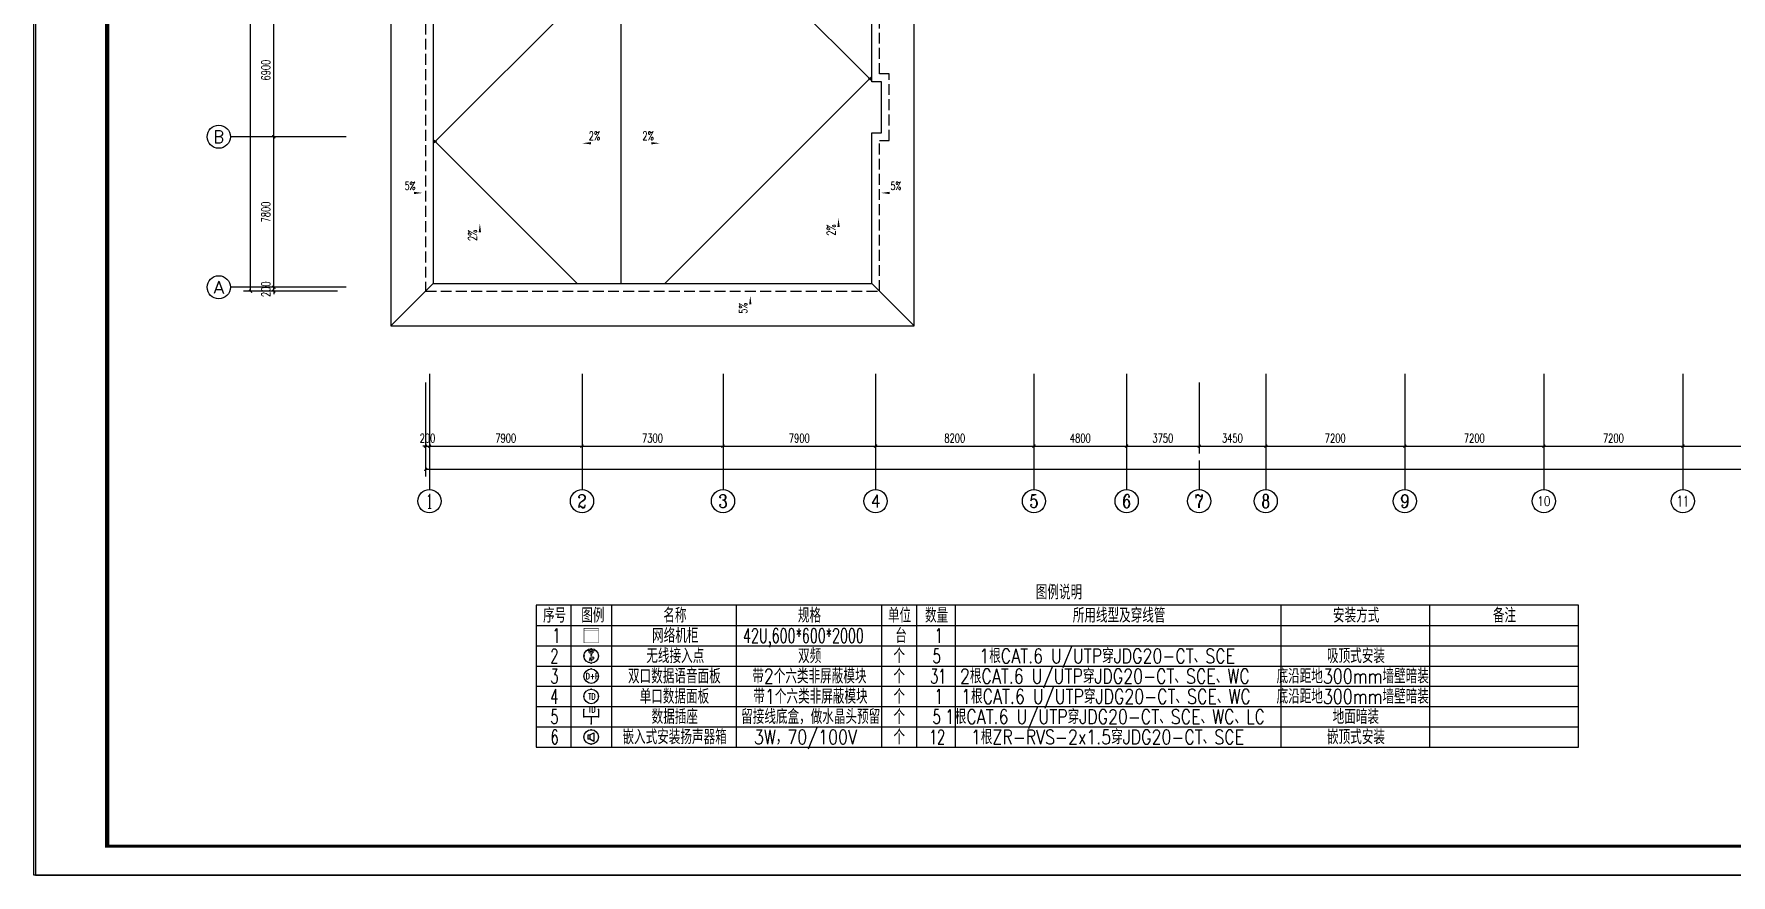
# Model space of a CAD drawing. Extents: x 1398449 to 2142961, y 256969 to 1032940.
# Drawn here: x 1498714 to 1586584, y 394257 to 437830 of the extents above; entities that cross this region are included whole.
import ezdxf
from ezdxf.enums import TextEntityAlignment as Align

# ---------------------------------------------------------------- set-up
doc = ezdxf.new("R2010")
doc.units = 0
doc.header["$LTSCALE"] = 1500
doc.header["$PDSIZE"] = 50
doc.linetypes.add('DASH', pattern=[0.35, 0.25, -0.1])
for name, color, linetype in [('1-建筑底图', 8, 'Continuous'), ('AXIS_TEXT', 7, 'Continuous'), ('BTTK', 7, 'Continuous'), ('PUB_TITLE', 4, 'Continuous'), ('TEL_TAB', 7, 'Continuous'), ('党校-主楼（一期）参照$0$PUB_TITLE', 7, 'Continuous'), ('水', 5, 'Continuous')]:
    doc.layers.add(name, color=color, linetype=linetype)
doc.layers.add('yichutu', color=7, linetype='Continuous', true_color=0xffffff, plot=False)
doc.styles.add('_TCH_AXIS', font='COMPLEX', dxfattribs={"bigfont": 'GBCBIG'})
doc.styles.add('_TCH_DIM', font='SIMPLEX', dxfattribs={"bigfont": 'GBCBIG'})
doc.styles.add('_TCH_DIM_T3', font='SIMPLEX', dxfattribs={"width": 0.705882, "bigfont": 'GBCBIG'})
doc.styles.add('_TEL_DIM', font='SIMPLEX', dxfattribs={"width": 0.8, "height": 3.5, "bigfont": 'HZTXT'})
doc.styles.add('A_DIM', font='simplex.shx', dxfattribs={"width": 0.7, "bigfont": 'gbcbig.shx'})
doc.styles.add('COMPLEX', font='COMPLEX')
doc.styles.add('HZ(TK)', font='geniso.shx', dxfattribs={"width": 0.9, "bigfont": 'hztxt.shx'})
doc.styles.get("Standard").update_dxf_attribs({"font": 'gbeitc.shx', "bigfont": 'gbcbig.shx'})
doc.linetypes.add('JIEDI', pattern='A,1.25,-0.25,0.25,-0.25,0.625,["/",Standard,S=0.6,R=0,X=0,Y=-0.3],0.625,-0.25,0.25,-0.25', length=4)
doc.dimstyles.new('_TCH_ARCH&&150', dxfattribs={"dimtxt": 446.25, "dimasz": 150, "dimexe": 375, "dimexo": 450, "dimgap": 189.375, "dimtad": 1, "dimdec": 0, "dimzin": 0, "dimdsep": 46, "dimtxsty": '_TCH_DIM_T3', "dimblk": 'ARCHTICK', "dimcen": 0.09, "dimclrt": 7, "dimazin": 2, "dimtfac": 1, "dimtdec": 0, "dimtix": 1, "dimtmove": 2, "dimatfit": 3, "dimfxl": 1, "dimtolj": 1, "dimtzin": 0, "dimarcsym": 0})

# ---------------------------------------------------------------- blocks, each defined once
blk = doc.blocks.new('shui2')
at = {"layer": '水'}
for centre in [(472938, 435408), (450438, 432158)]:
    blk.add_circle(centre, 50, dxfattribs=at)
blk = doc.blocks.new('_AXISO')
blk.add_circle((0, 0), 0.5)
at = {"layer": 'AXIS_TEXT', "style": 'COMPLEX', "width": 1.041667}
blk.add_attdef('A', text='', height=0.56, dxfattribs=at).set_placement((-0.25, -0.28), (0.25, -0.28), align=Align.FIT)
blk = doc.blocks.new('_ArchTick')
at = {"color": 0, "linetype": 'ByBlock', "const_width": 0.4}
blk.add_lwpolyline([(-0.5, -0.5), (0.5, 0.5)], dxfattribs=at)
blk = doc.blocks.new('*D425')
at = {"layer": '1-建筑底图', "color": 0, "lineweight": -2, "transparency": 16777216}
for p, q in [((1900, -2828), (1900, -6503)), ((2100, -2828), (2100, -6503)), ((1900, -6128), (1750, -6128)), ((1900, -6128), (2100, -6128)), ((2100, -6128), (2250, -6128))]:
    blk.add_line(p, q, dxfattribs=at)
at = {"layer": 'Defpoints', "color": 0}
for p in [(1900, -2378), (2100, -2378), (2100, -6128)]:
    blk.add_point(p, dxfattribs=at)
at = {"layer": '1-建筑底图', "color": 0, "lineweight": -2, "transparency": 16777216, "xscale": 150, "yscale": 150, "zscale": 150}
blk.add_blockref('_ArchTick', (1900, -6128), dxfattribs=at)
at = {"layer": '1-建筑底图', "color": 0, "lineweight": -2, "transparency": 16777216, "xscale": 150, "yscale": 150, "zscale": 150, "rotation": 180}
blk.add_blockref('_ArchTick', (2100, -6128), dxfattribs=at)
at = {"layer": '1-建筑底图', "color": 7, "transparency": 16777216, "insert": (2000, -5716), "char_height": 446.2, "attachment_point": 5, "style": '_TCH_DIM_T3'}
blk.add_mtext('\\A1;200', dxfattribs=at)
blk = doc.blocks.new('*D426')
at = {"layer": '1-建筑底图', "color": 0, "lineweight": -2, "transparency": 16777216}
for p, q in [((2100, -2828), (2100, -6503)), ((10000, -2828), (10000, -6503)), ((2100, -6128), (10000, -6128))]:
    blk.add_line(p, q, dxfattribs=at)
at = {"layer": 'Defpoints', "color": 0}
for p in [(2100, -2378), (10000, -2378), (10000, -6128)]:
    blk.add_point(p, dxfattribs=at)
at = {"layer": '1-建筑底图', "color": 0, "lineweight": -2, "transparency": 16777216, "xscale": 150, "yscale": 150, "zscale": 150, "rotation": 180}
blk.add_blockref('_ArchTick', (2100, -6128), dxfattribs=at)
at = {"layer": '1-建筑底图', "color": 0, "lineweight": -2, "transparency": 16777216, "xscale": 150, "yscale": 150, "zscale": 150}
blk.add_blockref('_ArchTick', (10000, -6128), dxfattribs=at)
at = {"layer": '1-建筑底图', "color": 7, "transparency": 16777216, "insert": (6050, -5716), "char_height": 446.2, "attachment_point": 5, "style": '_TCH_DIM_T3'}
blk.add_mtext('\\A1;7900', dxfattribs=at)
blk = doc.blocks.new('*D427')
at = {"layer": '1-建筑底图', "color": 0, "lineweight": -2, "transparency": 16777216}
for p, q in [((10000, -2828), (10000, -6503)), ((17300, -2828), (17300, -6503)), ((10000, -6128), (17300, -6128))]:
    blk.add_line(p, q, dxfattribs=at)
at = {"layer": 'Defpoints', "color": 0}
for p in [(10000, -2378), (17300, -2378), (17300, -6128)]:
    blk.add_point(p, dxfattribs=at)
at = {"layer": '1-建筑底图', "color": 0, "lineweight": -2, "transparency": 16777216, "xscale": 150, "yscale": 150, "zscale": 150, "rotation": 180}
blk.add_blockref('_ArchTick', (10000, -6128), dxfattribs=at)
at = {"layer": '1-建筑底图', "color": 0, "lineweight": -2, "transparency": 16777216, "xscale": 150, "yscale": 150, "zscale": 150}
blk.add_blockref('_ArchTick', (17300, -6128), dxfattribs=at)
at = {"layer": '1-建筑底图', "color": 7, "transparency": 16777216, "insert": (13650, -5716), "char_height": 446.2, "attachment_point": 5, "style": '_TCH_DIM_T3'}
blk.add_mtext('\\A1;7300', dxfattribs=at)
blk = doc.blocks.new('*D428')
at = {"layer": '1-建筑底图', "color": 0, "lineweight": -2, "transparency": 16777216}
for p, q in [((17300, -2828), (17300, -6503)), ((25200, -2828), (25200, -6503)), ((17300, -6128), (25200, -6128))]:
    blk.add_line(p, q, dxfattribs=at)
at = {"layer": 'Defpoints', "color": 0}
for p in [(17300, -2378), (25200, -2378), (25200, -6128)]:
    blk.add_point(p, dxfattribs=at)
at = {"layer": '1-建筑底图', "color": 0, "lineweight": -2, "transparency": 16777216, "xscale": 150, "yscale": 150, "zscale": 150, "rotation": 180}
blk.add_blockref('_ArchTick', (17300, -6128), dxfattribs=at)
at = {"layer": '1-建筑底图', "color": 0, "lineweight": -2, "transparency": 16777216, "xscale": 150, "yscale": 150, "zscale": 150}
blk.add_blockref('_ArchTick', (25200, -6128), dxfattribs=at)
at = {"layer": '1-建筑底图', "color": 7, "transparency": 16777216, "insert": (21250, -5716), "char_height": 446.2, "attachment_point": 5, "style": '_TCH_DIM_T3'}
blk.add_mtext('\\A1;7900', dxfattribs=at)
blk = doc.blocks.new('*D429')
at = {"layer": '1-建筑底图', "color": 0, "lineweight": -2, "transparency": 16777216}
for p, q in [((25200, -2828), (25200, -6503)), ((33400, -2828), (33400, -6503)), ((25200, -6128), (33400, -6128))]:
    blk.add_line(p, q, dxfattribs=at)
at = {"layer": 'Defpoints', "color": 0}
for p in [(25200, -2378), (33400, -2378), (33400, -6128)]:
    blk.add_point(p, dxfattribs=at)
at = {"layer": '1-建筑底图', "color": 0, "lineweight": -2, "transparency": 16777216, "xscale": 150, "yscale": 150, "zscale": 150, "rotation": 180}
blk.add_blockref('_ArchTick', (25200, -6128), dxfattribs=at)
at = {"layer": '1-建筑底图', "color": 0, "lineweight": -2, "transparency": 16777216, "xscale": 150, "yscale": 150, "zscale": 150}
blk.add_blockref('_ArchTick', (33400, -6128), dxfattribs=at)
at = {"layer": '1-建筑底图', "color": 7, "transparency": 16777216, "insert": (29300, -5716), "char_height": 446.2, "attachment_point": 5, "style": '_TCH_DIM_T3'}
blk.add_mtext('\\A1;8200', dxfattribs=at)
blk = doc.blocks.new('*D430')
at = {"layer": '1-建筑底图', "color": 0, "lineweight": -2, "transparency": 16777216}
for p, q in [((33400, -2828), (33400, -6503)), ((38200, -2828), (38200, -6503)), ((33400, -6128), (38200, -6128))]:
    blk.add_line(p, q, dxfattribs=at)
at = {"layer": 'Defpoints', "color": 0}
for p in [(33400, -2378), (38200, -2378), (38200, -6128)]:
    blk.add_point(p, dxfattribs=at)
at = {"layer": '1-建筑底图', "color": 0, "lineweight": -2, "transparency": 16777216, "xscale": 150, "yscale": 150, "zscale": 150, "rotation": 180}
blk.add_blockref('_ArchTick', (33400, -6128), dxfattribs=at)
at = {"layer": '1-建筑底图', "color": 0, "lineweight": -2, "transparency": 16777216, "xscale": 150, "yscale": 150, "zscale": 150}
blk.add_blockref('_ArchTick', (38200, -6128), dxfattribs=at)
at = {"layer": '1-建筑底图', "color": 7, "transparency": 16777216, "insert": (35800, -5716), "char_height": 446.2, "attachment_point": 5, "style": '_TCH_DIM_T3'}
blk.add_mtext('\\A1;4800', dxfattribs=at)
blk = doc.blocks.new('*D431')
at = {"layer": '1-建筑底图', "color": 0, "lineweight": -2, "transparency": 16777216}
for p, q in [((38200, -2828), (38200, -6503)), ((41950, -2828), (41950, -6503)), ((38200, -6128), (41950, -6128))]:
    blk.add_line(p, q, dxfattribs=at)
at = {"layer": 'Defpoints', "color": 0}
for p in [(38200, -2378), (41950, -2378), (41950, -6128)]:
    blk.add_point(p, dxfattribs=at)
at = {"layer": '1-建筑底图', "color": 0, "lineweight": -2, "transparency": 16777216, "xscale": 150, "yscale": 150, "zscale": 150, "rotation": 180}
blk.add_blockref('_ArchTick', (38200, -6128), dxfattribs=at)
at = {"layer": '1-建筑底图', "color": 0, "lineweight": -2, "transparency": 16777216, "xscale": 150, "yscale": 150, "zscale": 150}
blk.add_blockref('_ArchTick', (41950, -6128), dxfattribs=at)
at = {"layer": '1-建筑底图', "color": 7, "transparency": 16777216, "insert": (40075, -5716), "char_height": 446.2, "attachment_point": 5, "style": '_TCH_DIM_T3'}
blk.add_mtext('\\A1;3750', dxfattribs=at)
blk = doc.blocks.new('*D432')
at = {"layer": '1-建筑底图', "color": 0, "lineweight": -2, "transparency": 16777216}
for p, q in [((41950, -2828), (41950, -6503)), ((45400, -2828), (45400, -6503)), ((41950, -6128), (45400, -6128))]:
    blk.add_line(p, q, dxfattribs=at)
at = {"layer": 'Defpoints', "color": 0}
for p in [(41950, -2378), (45400, -2378), (45400, -6128)]:
    blk.add_point(p, dxfattribs=at)
at = {"layer": '1-建筑底图', "color": 0, "lineweight": -2, "transparency": 16777216, "xscale": 150, "yscale": 150, "zscale": 150, "rotation": 180}
blk.add_blockref('_ArchTick', (41950, -6128), dxfattribs=at)
at = {"layer": '1-建筑底图', "color": 0, "lineweight": -2, "transparency": 16777216, "xscale": 150, "yscale": 150, "zscale": 150}
blk.add_blockref('_ArchTick', (45400, -6128), dxfattribs=at)
at = {"layer": '1-建筑底图', "color": 7, "transparency": 16777216, "insert": (43675, -5716), "char_height": 446.2, "attachment_point": 5, "style": '_TCH_DIM_T3'}
blk.add_mtext('\\A1;3450', dxfattribs=at)
blk = doc.blocks.new('*D433')
at = {"layer": '1-建筑底图', "color": 0, "lineweight": -2, "transparency": 16777216}
for p, q in [((45400, -2828), (45400, -6503)), ((52600, -2828), (52600, -6503)), ((45400, -6128), (52600, -6128))]:
    blk.add_line(p, q, dxfattribs=at)
at = {"layer": 'Defpoints', "color": 0}
for p in [(45400, -2378), (52600, -2378), (52600, -6128)]:
    blk.add_point(p, dxfattribs=at)
at = {"layer": '1-建筑底图', "color": 0, "lineweight": -2, "transparency": 16777216, "xscale": 150, "yscale": 150, "zscale": 150, "rotation": 180}
blk.add_blockref('_ArchTick', (45400, -6128), dxfattribs=at)
at = {"layer": '1-建筑底图', "color": 0, "lineweight": -2, "transparency": 16777216, "xscale": 150, "yscale": 150, "zscale": 150}
blk.add_blockref('_ArchTick', (52600, -6128), dxfattribs=at)
at = {"layer": '1-建筑底图', "color": 7, "transparency": 16777216, "insert": (49000, -5716), "char_height": 446.2, "attachment_point": 5, "style": '_TCH_DIM_T3'}
blk.add_mtext('\\A1;7200', dxfattribs=at)
blk = doc.blocks.new('*D434')
at = {"layer": '1-建筑底图', "color": 0, "lineweight": -2, "transparency": 16777216}
for p, q in [((52600, -2828), (52600, -6503)), ((59800, -2828), (59800, -6503)), ((52600, -6128), (59800, -6128))]:
    blk.add_line(p, q, dxfattribs=at)
at = {"layer": 'Defpoints', "color": 0}
for p in [(52600, -2378), (59800, -2378), (59800, -6128)]:
    blk.add_point(p, dxfattribs=at)
at = {"layer": '1-建筑底图', "color": 0, "lineweight": -2, "transparency": 16777216, "xscale": 150, "yscale": 150, "zscale": 150, "rotation": 180}
blk.add_blockref('_ArchTick', (52600, -6128), dxfattribs=at)
at = {"layer": '1-建筑底图', "color": 0, "lineweight": -2, "transparency": 16777216, "xscale": 150, "yscale": 150, "zscale": 150}
blk.add_blockref('_ArchTick', (59800, -6128), dxfattribs=at)
at = {"layer": '1-建筑底图', "color": 7, "transparency": 16777216, "insert": (56200, -5716), "char_height": 446.2, "attachment_point": 5, "style": '_TCH_DIM_T3'}
blk.add_mtext('\\A1;7200', dxfattribs=at)
blk = doc.blocks.new('*D435')
at = {"layer": '1-建筑底图', "color": 0, "lineweight": -2, "transparency": 16777216}
for p, q in [((59800, -2828), (59800, -6503)), ((67000, -2828), (67000, -6503)), ((59800, -6128), (67000, -6128))]:
    blk.add_line(p, q, dxfattribs=at)
at = {"layer": 'Defpoints', "color": 0}
for p in [(59800, -2378), (67000, -2378), (67000, -6128)]:
    blk.add_point(p, dxfattribs=at)
at = {"layer": '1-建筑底图', "color": 0, "lineweight": -2, "transparency": 16777216, "xscale": 150, "yscale": 150, "zscale": 150, "rotation": 180}
blk.add_blockref('_ArchTick', (59800, -6128), dxfattribs=at)
at = {"layer": '1-建筑底图', "color": 0, "lineweight": -2, "transparency": 16777216, "xscale": 150, "yscale": 150, "zscale": 150}
blk.add_blockref('_ArchTick', (67000, -6128), dxfattribs=at)
at = {"layer": '1-建筑底图', "color": 7, "transparency": 16777216, "insert": (63400, -5716), "char_height": 446.2, "attachment_point": 5, "style": '_TCH_DIM_T3'}
blk.add_mtext('\\A1;7200', dxfattribs=at)
blk = doc.blocks.new('*D436')
at = {"layer": '1-建筑底图', "color": 0, "lineweight": -2, "transparency": 16777216}
for p, q in [((67000, -2828), (67000, -6503)), ((76000, -2828), (76000, -6503)), ((67000, -6128), (76000, -6128))]:
    blk.add_line(p, q, dxfattribs=at)
at = {"layer": 'Defpoints', "color": 0}
for p in [(67000, -2378), (76000, -2378), (76000, -6128)]:
    blk.add_point(p, dxfattribs=at)
at = {"layer": '1-建筑底图', "color": 0, "lineweight": -2, "transparency": 16777216, "xscale": 150, "yscale": 150, "zscale": 150, "rotation": 180}
blk.add_blockref('_ArchTick', (67000, -6128), dxfattribs=at)
at = {"layer": '1-建筑底图', "color": 0, "lineweight": -2, "transparency": 16777216, "xscale": 150, "yscale": 150, "zscale": 150}
blk.add_blockref('_ArchTick', (76000, -6128), dxfattribs=at)
at = {"layer": '1-建筑底图', "color": 7, "transparency": 16777216, "insert": (71500, -5716), "char_height": 446.2, "attachment_point": 5, "style": '_TCH_DIM_T3'}
blk.add_mtext('\\A1;9000', dxfattribs=at)
blk = doc.blocks.new('*D448')
at = {"layer": '1-建筑底图', "color": 0, "lineweight": -2, "transparency": 16777216}
for p, q in [((1900, -2828), (1900, -7703)), ((141100, -2828), (141100, -7703)), ((1900, -7328), (141100, -7328))]:
    blk.add_line(p, q, dxfattribs=at)
at = {"layer": 'Defpoints', "color": 0}
for p in [(1900, -2378), (141100, -2378), (141100, -7328)]:
    blk.add_point(p, dxfattribs=at)
at = {"layer": '1-建筑底图', "color": 0, "lineweight": -2, "transparency": 16777216, "xscale": 150, "yscale": 150, "zscale": 150, "rotation": 180}
blk.add_blockref('_ArchTick', (1900, -7328), dxfattribs=at)
at = {"layer": '1-建筑底图', "color": 0, "lineweight": -2, "transparency": 16777216, "xscale": 150, "yscale": 150, "zscale": 150}
blk.add_blockref('_ArchTick', (141100, -7328), dxfattribs=at)
at = {"layer": '1-建筑底图', "color": 7, "transparency": 16777216, "insert": (71500, -6916), "char_height": 446.2, "attachment_point": 5, "style": '_TCH_DIM_T3'}
blk.add_mtext('\\A1;139200', dxfattribs=at)
blk = doc.blocks.new('*D417')
at = {"layer": '1-建筑底图', "color": 0, "lineweight": -2, "transparency": 16777216}
for p, q in [((-2657, 2100), (-6332, 2100)), ((-2657, 1900), (-6332, 1900)), ((-5957, 2100), (-5957, 2250)), ((-5957, 1900), (-5957, 2100)), ((-5957, 1900), (-5957, 1750))]:
    blk.add_line(p, q, dxfattribs=at)
at = {"layer": 'Defpoints', "color": 0}
for p in [(-5957, 2100), (-2207, 2100), (-2207, 1900)]:
    blk.add_point(p, dxfattribs=at)
at = {"layer": '1-建筑底图', "color": 0, "lineweight": -2, "transparency": 16777216, "xscale": 150, "yscale": 150, "zscale": 150}
for p, rotation in [((-5957, 2100), 270), ((-5957, 1900), 90)]:
    blk.add_blockref('_ArchTick', p, dxfattribs=dict(at, rotation=rotation))
at = {"layer": '1-建筑底图', "color": 7, "transparency": 16777216, "insert": (-6370, 2000), "char_height": 446.2, "attachment_point": 5, "rotation": 90, "style": '_TCH_DIM_T3'}
blk.add_mtext('\\A1;200', dxfattribs=at)
blk = doc.blocks.new('*D418')
at = {"layer": '1-建筑底图', "color": 0, "lineweight": -2, "transparency": 16777216}
for p, q in [((-2657, 9900), (-6332, 9900)), ((-5957, 2100), (-5957, 9900)), ((-2657, 2100), (-6332, 2100))]:
    blk.add_line(p, q, dxfattribs=at)
at = {"layer": 'Defpoints', "color": 0}
for p in [(-5957, 9900), (-2207, 9900), (-2207, 2100)]:
    blk.add_point(p, dxfattribs=at)
at = {"layer": '1-建筑底图', "color": 0, "lineweight": -2, "transparency": 16777216, "xscale": 150, "yscale": 150, "zscale": 150}
for p, rotation in [((-5957, 9900), 90), ((-5957, 2100), 270)]:
    blk.add_blockref('_ArchTick', p, dxfattribs=dict(at, rotation=rotation))
at = {"layer": '1-建筑底图', "color": 7, "transparency": 16777216, "insert": (-6370, 6000), "char_height": 446.2, "attachment_point": 5, "rotation": 90, "style": '_TCH_DIM_T3'}
blk.add_mtext('\\A1;7800', dxfattribs=at)
blk = doc.blocks.new('*D419')
at = {"layer": '1-建筑底图', "color": 0, "lineweight": -2, "transparency": 16777216}
for p, q in [((-2657, 16800), (-6332, 16800)), ((-5957, 9900), (-5957, 16800)), ((-2657, 9900), (-6332, 9900))]:
    blk.add_line(p, q, dxfattribs=at)
at = {"layer": 'Defpoints', "color": 0}
for p in [(-5957, 16800), (-2207, 16800), (-2207, 9900)]:
    blk.add_point(p, dxfattribs=at)
at = {"layer": '1-建筑底图', "color": 0, "lineweight": -2, "transparency": 16777216, "xscale": 150, "yscale": 150, "zscale": 150}
for p, rotation in [((-5957, 16800), 90), ((-5957, 9900), 270)]:
    blk.add_blockref('_ArchTick', p, dxfattribs=dict(at, rotation=rotation))
at = {"layer": '1-建筑底图', "color": 7, "transparency": 16777216, "insert": (-6370, 13350), "char_height": 446.2, "attachment_point": 5, "rotation": 90, "style": '_TCH_DIM_T3'}
blk.add_mtext('\\A1;6900', dxfattribs=at)
blk = doc.blocks.new('*D424')
at = {"layer": '1-建筑底图', "color": 0, "lineweight": -2, "transparency": 16777216}
for p, q in [((-2657, 38600), (-7532, 38600)), ((-7157, 1900), (-7157, 38600)), ((-2657, 1900), (-7532, 1900))]:
    blk.add_line(p, q, dxfattribs=at)
at = {"layer": 'Defpoints', "color": 0}
for p in [(-7157, 38600), (-2207, 38600), (-2207, 1900)]:
    blk.add_point(p, dxfattribs=at)
at = {"layer": '1-建筑底图', "color": 0, "lineweight": -2, "transparency": 16777216, "xscale": 150, "yscale": 150, "zscale": 150}
for p, rotation in [((-7157, 38600), 90), ((-7157, 1900), 270)]:
    blk.add_blockref('_ArchTick', p, dxfattribs=dict(at, rotation=rotation))
at = {"layer": '1-建筑底图', "color": 7, "transparency": 16777216, "insert": (-7570, 20250), "char_height": 446.2, "attachment_point": 5, "rotation": 90, "style": '_TCH_DIM_T3'}
blk.add_mtext('\\A1;36700', dxfattribs=at)
blk = doc.blocks.new('vhtemplate_2020年新竖式图框_A1_1_2', base_point=(-420.5, 0))
at = {"layer": 'PUB_TITLE', "color": 7}
blk.add_lwpolyline([(-420.5, 594), (841, 594), (841, 0), (-420.5, 0)], close=True, dxfattribs=at)
at = {"layer": 'PUB_TITLE', "const_width": 1}
blk.add_lwpolyline([(-395.5, 10), (831, 10), (831, 584), (-395.5, 584)], close=True, dxfattribs=at)
at = {"layer": 'BTTK', "color": 4, "style": 'HZ(TK)', "width": 0.9}
for tag, p in [('合作单位', (796, 511.5)), ('建设单位', (796, 209.5)), ('工程名称', (796, 176.5)), ('子项名称', (806, 160)), ('图纸名称', (796, 141))]:
    blk.add_attdef(tag, text='', height=3.5, dxfattribs=at).set_placement(p, align=Align.MIDDLE_CENTER)
for tag, p in [('注册证书号', (808.5, 309.01)), ('注册印章号', (808.5, 301.01)), ('设计号', (806, 193)), ('图别', (789.75, 34)), ('图号', (822.25, 34)), ('版本号', (789.75, 26)), ('日期', (822.25, 26))]:
    blk.add_attdef(tag, text='', height=3.5, dxfattribs=at).set_placement(p, align=Align.MIDDLE)
blk = doc.blocks.new('yct-1261-594-189225-89100-150-1004.0')
at = {"layer": 'yichutu', "color": 7, "true_color": 0xffffff}
blk.add_lwpolyline([(0, 0), (0, 89100), (189225, 89100), (189225, 0)], close=True, dxfattribs=at)
blk = doc.blocks.new('$equip_U$00000092(win7-PC-hzk)')
at = {"const_width": 0.04}
blk.add_lwpolyline([(-0.6, 1.2), (0.6, 1.2), (0.6, 0), (-0.6, 0)], close=True, dxfattribs=at)
blk.add_lwpolyline([(-0.6, 1.03), (0.6, 1.03)], dxfattribs=at)
at = {"color": 7, "style": '_TEL_DIM', "flags": 1}
for tag in ['A', 'REMARK']:
    blk.add_attdef(tag, text='', height=0.00002, dxfattribs=at).set_placement((0, 0), align=Align.MIDDLE_CENTER)
at = {"color": 7, "style": '_TEL_DIM'}
blk.add_attdef('$TEXT$', text='', height=0.00002, dxfattribs=at).set_placement((0, 0), align=Align.MIDDLE_CENTER)
blk = doc.blocks.new('$equip_U$00000091(win7-PC-hzk)')
for radius in [0.714, 0.0272]:
    blk.add_circle((0, 0), radius)
for radius in [0.571, 0.428, 0.285, 0.143]:
    blk.add_arc((0, 0), radius, 53.7049, 126.2951)
for p in [(-0.71, 0), (0, 0.71), (0.71, 0), (0, -0.71)]:
    blk.add_point(p)
at = {"color": 7, "style": '_TEL_DIM', "flags": 1}
for tag in ['A', 'REMARK']:
    blk.add_attdef(tag, text='', height=0.00002, dxfattribs=at).set_placement((0, 0), align=Align.MIDDLE_CENTER)
at = {"color": 7, "style": '_TEL_DIM', "width": 0.7}
blk.add_attdef('$TEXT$', text='', height=0.4, dxfattribs=at).set_placement((0, -0.31), align=Align.MIDDLE_CENTER)
blk = doc.blocks.new('$equip_U$00000077(win7-PC-hzk)')
blk.add_circle((0, 0.5), 0.5)
for p in [(-0.5, 0.5), (0, 1), (0.5, 0.5)]:
    blk.add_point(p)
at = {"color": 7, "style": '_TEL_DIM', "width": 0.7}
blk.add_attdef('$TEXT$', text='', height=0.4, dxfattribs=at).set_placement((0, 0.5), align=Align.MIDDLE_CENTER)
at = {"color": 7, "style": '_TEL_DIM', "flags": 1}
for tag in ['A', 'REMARK']:
    blk.add_attdef(tag, text='', height=0.00002, dxfattribs=at).set_placement((0, 0), align=Align.MIDDLE_CENTER)
blk = doc.blocks.new('$equip_U$00000076(win7-PC-hzk)')
blk.add_circle((0, 0.5), 0.5)
for p in [(-0.5, 0.5), (0, 1), (0.5, 0.5)]:
    blk.add_point(p)
at = {"color": 7, "style": '_TEL_DIM'}
blk.add_attdef('$TEXT$', text='', height=0.4, dxfattribs=at).set_placement((0, 0.5), align=Align.MIDDLE_CENTER)
at = {"color": 7, "style": '_TEL_DIM', "flags": 1}
for tag in ['A', 'REMARK']:
    blk.add_attdef(tag, text='', height=0.00002, dxfattribs=at).set_placement((0, 0), align=Align.MIDDLE_CENTER)
blk = doc.blocks.new('$equip$00002670')
for p, q in [((-0.5, 0.5), (-0.5, 1)), ((0.5, 0.5), (-0.5, 0.5)), ((0, 0.5), (0, 0)), ((0.5, 1), (0.5, 0.5))]:
    blk.add_line(p, q)
for p in [(-0.5, 1), (-0.5, 0.5), (0, 0), (0.5, 1), (0.5, 0.5)]:
    blk.add_point(p)
at = {"color": 7, "style": '_TEL_DIM'}
blk.add_attdef('$TEXT$', text='', height=0.4, dxfattribs=at).set_placement((0, 1), align=Align.MIDDLE_CENTER)
at = {"color": 7, "style": '_TEL_DIM', "flags": 1}
blk.add_attdef('A', text='', height=0.000025, dxfattribs=at).set_placement((0, 0), align=Align.MIDDLE_CENTER)
blk = doc.blocks.new('$equip$00002341')
for p, q in [((-0.24, 0.14), (-0.24, -0.14)), ((-0.24, 0.14), (-0.1, 0.14)), ((-0.1, 0.14), (0.17, 0.28)), ((-0.1, 0.14), (-0.1, -0.14)), ((0.17, 0.28), (0.17, -0.3)), ((-0.1, -0.14), (-0.24, -0.14)), ((0.17, -0.3), (-0.1, -0.14))]:
    blk.add_line(p, q)
at = {"const_width": 0.05}
blk.add_lwpolyline([(-0.5, 0, -1), (0.5, 0, -1), (-0.5, 0, -1.463176)], format="xyb", dxfattribs=at)
blk.add_circle((0, 0), 0.5)
for p in [(-0.5, 0), (0, 0.5), (0.5, 0), (0, -0.5)]:
    blk.add_point(p)
at = {"color": 7, "style": '_TEL_DIM', "flags": 1}
blk.add_attdef('A', text='', height=0.00002, dxfattribs=at).set_placement((0, 0), align=Align.MIDDLE_CENTER)
blk = doc.blocks.new('1-四层建筑底图')
at = {"layer": '1-建筑底图'}
for p, q in [((17696.7, 20100), (25000, 12796.7)), ((10000, 17253.3), (2300, 9553.3)), ((12021.7, 2300), (12021.7, 16850)), ((24996.7, 13000), (14296.7, 2300)), ((24996.7, 13000), (14296.7, 2300)), ((-2207.1, 9900), (-8207.1, 9900)), ((2296.7, 9750), (9746.7, 2300)), ((2296.7, 9750), (9746.7, 2300)), ((-2207.1, 2100), (-8207.1, 2100)), ((100, 100), (2300, 2300)), ((27200, 100), (25000, 2300)), ((2100, -2378.1), (2100, -8378.1)), ((10000, -2378.1), (10000, -8378.1)), ((17300, -2378.1), (17300, -8378.1)), ((25200, -2378.1), (25200, -8378.1)), ((33400, -2378.1), (33400, -8378.1)), ((38200, -2378.1), (38200, -8378.1)), ((45400, -2378.1), (45400, -8378.1)), ((52600, -2378.1), (52600, -8378.1)), ((59800, -2378.1), (59800, -8378.1)), ((67000, -2378.1), (67000, -8378.1)), ((41950, -6878.1), (41950, -8378.1))]:
    blk.add_line(p, q, dxfattribs=at)
for points in [[(27200, 33500), (27200, 40400), (100, 40400), (100, 100), (27200, 100), (27200, 30100)], [(2300, 30100), (2300, 2300), (25000, 2300), (25000, 10100), (25500, 10100), (25500, 12750), (25000, 12750), (25000, 27753.2), (25500, 27753.2), (25500, 30500), (33200, 30500), (33200, 30500)]]:
    blk.add_lwpolyline(points, dxfattribs=at)
at = {"layer": '1-建筑底图', "linetype": 'DASH', "ltscale": 1.5}
for points in [[(25400, 33500), (25400, 38600), (1900, 38600), (1900, 1900), (25400, 1900), (25400, 9700)], [(25400, 13150), (25400, 27353.2)], [(25400, 9700), (25900, 9700), (25900, 13150), (25400, 13150)]]:
    blk.add_lwpolyline(points, dxfattribs=at)
at = {"layer": '1-建筑底图'}
for points in [[(11257, 9562.5, 0, 0, 0), (10010, 9562.5, 0, 120, 0), (10460, 9562.5, 0, 0, 0)], [(12786.3, 9562.5, 0, 0, 0), (14033.3, 9562.5, 0, 120, 0), (13583.3, 9562.5, 0, 0, 0)], [(322.4, 6988.3, 0, 0, 0), (1746.2, 6988.3, 0, 120, 0), (1296.2, 6988.3, 0, 0, 0)], [(26901.7, 6988.3, 0, 0, 0), (25477.9, 6988.3, 0, 120, 0), (25927.9, 6988.3, 0, 0, 0)], [(4712.8, 4157.3, 0, 0, 0), (4712.8, 5404.3, 0, 120, 0), (4712.8, 4954.3, 0, 0, 0)], [(23281.8, 4432.3, 0, 0, 0), (23281.8, 5679.3, 0, 120, 0), (23281.8, 5229.3, 0, 0, 0)], [(18713.3, 241.9, 0, 0, 0), (18713.3, 1665.7, 0, 120, 0), (18713.3, 1215.7, 0, 0, 0)]]:
    blk.add_lwpolyline(points, format="xyseb", dxfattribs=at)
blk.add_blockref('shui2', (-448041.7, -422508.2), dxfattribs=at)
ref = blk.add_blockref('_AXISO', (-8807.1, 9900), dxfattribs=dict(at, xscale=1200, yscale=1200, zscale=1200))
ref.add_attrib('A', 'B', dxfattribs={"layer": 'AXIS_TEXT', "height": 652.9, "style": '_TCH_AXIS'}).set_placement((-9071.3, 9573.6), (-8542.8, 9573.6), align=Align.FIT)
ref = blk.add_blockref('_AXISO', (-8807.1, 2100), dxfattribs=dict(at, xscale=1200, yscale=1200, zscale=1200))
ref.add_attrib('A', 'A', dxfattribs={"layer": 'AXIS_TEXT', "height": 637.8, "style": '_TCH_AXIS'}).set_placement((-9080.4, 1781.1), (-8533.7, 1781.1), align=Align.FIT)
ref = blk.add_blockref('_AXISO', (2100, -8978.1), dxfattribs=dict(at, xscale=1200, yscale=1200, zscale=1200))
ref.add_attrib('A', '1', dxfattribs={"layer": 'AXIS_TEXT', "height": 772.1, "style": '_TCH_AXIS'}).set_placement((1934.6, -9364.2), (2265.4, -9364.2), align=Align.FIT)
ref = blk.add_blockref('_AXISO', (10000, -8978.1), dxfattribs=dict(at, xscale=1200, yscale=1200, zscale=1200))
ref.add_attrib('A', '2', dxfattribs={"layer": 'AXIS_TEXT', "height": 698.9, "style": '_TCH_AXIS'}).set_placement((9767, -9327.6), (10233, -9327.6), align=Align.FIT)
ref = blk.add_blockref('_AXISO', (17300, -8978.1), dxfattribs=dict(at, xscale=1200, yscale=1200, zscale=1200))
ref.add_attrib('A', '3', dxfattribs={"layer": 'AXIS_TEXT', "height": 698.9, "style": '_TCH_AXIS'}).set_placement((17067, -9327.6), (17533, -9327.6), align=Align.FIT)
ref = blk.add_blockref('_AXISO', (25200, -8978.1), dxfattribs=dict(at, xscale=1200, yscale=1200, zscale=1200))
ref.add_attrib('A', '4', dxfattribs={"layer": 'AXIS_TEXT', "height": 668.2, "style": '_TCH_AXIS'}).set_placement((24945.5, -9312.2), (25454.5, -9312.2), align=Align.FIT)
ref = blk.add_blockref('_AXISO', (33400, -8978.1), dxfattribs=dict(at, xscale=1200, yscale=1200, zscale=1200))
ref.add_attrib('A', '5', dxfattribs={"layer": 'AXIS_TEXT', "height": 698.9, "style": '_TCH_AXIS'}).set_placement((33167, -9327.6), (33633, -9327.6), align=Align.FIT)
ref = blk.add_blockref('_AXISO', (38200, -8978.1), dxfattribs=dict(at, xscale=1200, yscale=1200, zscale=1200))
ref.add_attrib('A', '6', dxfattribs={"layer": 'AXIS_TEXT', "height": 698.9, "style": '_TCH_AXIS'}).set_placement((37967, -9327.6), (38433, -9327.6), align=Align.FIT)
ref = blk.add_blockref('_AXISO', (41950, -8978.1), dxfattribs=dict(at, xscale=1200, yscale=1200, zscale=1200))
ref.add_attrib('A', '7', dxfattribs={"layer": 'AXIS_TEXT', "height": 698.9, "style": '_TCH_AXIS'}).set_placement((41717, -9327.6), (42183, -9327.6), align=Align.FIT)
ref = blk.add_blockref('_AXISO', (45400, -8978.1), dxfattribs=dict(at, xscale=1200, yscale=1200, zscale=1200))
ref.add_attrib('A', '8', dxfattribs={"layer": 'AXIS_TEXT', "height": 698.9, "style": '_TCH_AXIS'}).set_placement((45167, -9327.6), (45633, -9327.6), align=Align.FIT)
ref = blk.add_blockref('_AXISO', (52600, -8978.1), dxfattribs=dict(at, xscale=1200, yscale=1200, zscale=1200))
ref.add_attrib('A', '9', dxfattribs={"layer": 'AXIS_TEXT', "height": 698.9, "style": '_TCH_AXIS'}).set_placement((52367, -9327.6), (52833, -9327.6), align=Align.FIT)
ref = blk.add_blockref('_AXISO', (59800, -8978.1), dxfattribs=dict(at, xscale=1200, yscale=1200, zscale=1200))
ref.add_attrib('A', '10', dxfattribs={"layer": 'AXIS_TEXT', "height": 492.67, "style": '_TCH_AXIS'}).set_placement((59459.8, -9224.5), (60140.2, -9224.5), align=Align.FIT)
ref = blk.add_blockref('_AXISO', (67000, -8978.1), dxfattribs=dict(at, xscale=1200, yscale=1200, zscale=1200))
ref.add_attrib('A', '11', dxfattribs={"layer": 'AXIS_TEXT', "height": 553.14, "style": '_TCH_AXIS'}).set_placement((66683.9, -9254.7), (67316.1, -9254.7), align=Align.FIT)
at = {"layer": '1-建筑底图', "color": 7}
for s, height, rotation, style, width, p in [('2%%%', 446.25, 359.998385, '_TCH_DIM', 0.705882, (10348.5, 9720)), ('2%%%', 446.25, 0.001615, '_TCH_DIM', 0.705882, (13124.8, 9720)), ('5%', 420, 0, 'A_DIM', 0.7, (25975, 7145.8)), ('2%%%', 446.25, 89.998385, '_TCH_DIM', 0.705882, (23124.3, 4770.8)), ('2%%%', 446.25, 89.998385, '_TCH_DIM', 0.705882, (4555.3, 4495.8)), ('5%', 420, 90, 'A_DIM', 0.7, (18555.8, 738.9))]:
    blk.add_text(s, height=height, rotation=rotation, dxfattribs=dict(at, style=style, width=width)).set_placement(p)
at = {"layer": '1-建筑底图', "color": 7, "style": 'A_DIM', "width": 0.7}
blk.add_text('5%', height=420, dxfattribs=at).set_placement((819.5, 7145.8))
at = {"layer": '1-建筑底图'}
for p1, p2, distance, picture, middle in [((-2207.1, 1900), (-2207.1, 38600), 4950, '*D424', (-7569.6, 20250)), ((-2207.1, 9900), (-2207.1, 16800), 3750, '*D419', (-6369.6, 13350)), ((-2207.1, 2100), (-2207.1, 9900), 3750, '*D418', (-6369.6, 6000)), ((-2207.1, 1900), (-2207.1, 2100), 3750, '*D417', (-6369.6, 2000)), ((1900, -2378.1), (2100, -2378.1), -3750, '*D425', (2000, -5715.6)), ((1900, -2378.1), (141100, -2378.1), -4950, '*D448', (71500, -6915.6)), ((2100, -2378.1), (10000, -2378.1), -3750, '*D426', (6050, -5715.6)), ((10000, -2378.1), (17300, -2378.1), -3750, '*D427', (13650, -5715.6)), ((17300, -2378.1), (25200, -2378.1), -3750, '*D428', (21250, -5715.6)), ((25200, -2378.1), (33400, -2378.1), -3750, '*D429', (29300, -5715.6)), ((33400, -2378.1), (38200, -2378.1), -3750, '*D430', (35800, -5715.6)), ((38200, -2378.1), (41950, -2378.1), -3750, '*D431', (40075, -5715.6)), ((41950, -2378.1), (45400, -2378.1), -3750, '*D432', (43675, -5715.6)), ((45400, -2378.1), (52600, -2378.1), -3750, '*D433', (49000, -5715.6)), ((52600, -2378.1), (59800, -2378.1), -3750, '*D434', (56200, -5715.6)), ((59800, -2378.1), (67000, -2378.1), -3750, '*D435', (63400, -5715.6)), ((67000, -2378.1), (76000, -2378.1), -3750, '*D436', (71500, -5715.6))]:
    dim = blk.add_aligned_dim(p1=p1, p2=p2, distance=distance, dimstyle='_TCH_ARCH&&150', dxfattribs=at)
    dim.commit()
    dim.dimension.update_dxf_attribs({"geometry": picture, "text_midpoint": middle})

msp = doc.modelspace()

# ---------------------------------------------------------------- linework, layer by layer
at = {"layer": 'TEL_TAB'}
msp.add_lwpolyline([(1524717.2, 400884.8), (1578683.8, 400884.8), (1578683.8, 408234.8), (1524717.2, 408234.8)], close=True, dxfattribs=at)
for points in [[(1526517.2, 408234.8), (1526517.2, 400884.8)], [(1528617.2, 408234.8), (1528617.2, 400884.8)], [(1535067.2, 408234.8), (1535067.2, 400884.8)], [(1542604.4, 408234.8), (1542604.4, 400884.8)], [(1544404.4, 408234.8), (1544404.4, 400884.8)], [(1546411.6, 408234.8), (1546411.6, 400884.8)], [(1563270, 408234.8), (1563270, 400884.8)], [(1570976.9, 408234.8), (1570976.9, 400884.8)], [(1524717.2, 407184.8), (1578683.8, 407184.8)], [(1524717.2, 406134.8), (1578683.8, 406134.8)], [(1524717.2, 405084.8), (1578683.8, 405084.8)], [(1524717.2, 404034.8), (1578683.8, 404034.8)], [(1524717.2, 402984.8), (1578683.8, 402984.8)], [(1524717.2, 401934.8), (1578683.8, 401934.8)]]:
    msp.add_lwpolyline(points, dxfattribs=at)
at = {"layer": '党校-主楼（一期）参照$0$PUB_TITLE'}
msp.add_lwpolyline([(1498789.3, 394256.9), (1687939.3, 394256.9), (1687939.3, 483356.9), (1498789.3, 483356.9)], close=True, dxfattribs=at)
at = {"layer": '党校-主楼（一期）参照$0$PUB_TITLE', "const_width": 150}
msp.add_lwpolyline([(1502539.3, 395756.9), (1686439.3, 395756.9), (1686439.3, 481856.9), (1502539.3, 481856.9)], close=True, dxfattribs=at)

# ---------------------------------------------------------------- block references
at = {"xscale": 150, "yscale": 150, "zscale": 150}
msp.add_blockref('vhtemplate_2020年新竖式图框_A1_1_2', (1498714.3, 394256.9), dxfattribs=at)
at = {"layer": '1-建筑底图', "linetype": 'JIEDI'}
msp.add_blockref('1-四层建筑底图', (1517091, 422605), dxfattribs=at)
at = {"layer": 'TEL_TAB', "color": 0}
for name, p, xscale, yscale, zscale in [('$equip_U$00000092(win7-PC-hzk)', (1527567.2, 406284.8), 624.9999999029873, 624.9999999029873, 624.9999999029873), ('$equip_U$00000091(win7-PC-hzk)', (1527567.2, 405609.8, 0), 525.3609775496477, 525.3609775496477, 525.3609775496477), ('$equip_U$00000077(win7-PC-hzk)', (1527567.2, 404184.8, 0), 750.7499849711435, 750.7499849711435, 750.7499849711435), ('$equip_U$00000076(win7-PC-hzk)', (1527567.2, 403134.8, 0), 750.7499849711435, 750.7499849711435, 750.7499849711435), ('$equip$00002670', (1527567.2, 402085.2), 750, 750, 750), ('$equip$00002341', (1527567.2, 401409.8, 0), 749.9999849999784, 749.9999849999784, 749.9999849999784)]:
    msp.add_blockref(name, p, dxfattribs=dict(at, xscale=xscale, yscale=yscale, zscale=zscale))
at = {"layer": 'yichutu'}
msp.add_blockref('yct-1261-594-189225-89100-150-1004.0', (1498714.3, 394256.9), dxfattribs=at)

# ---------------------------------------------------------------- texts
at = {"color": 0, "style": '_TEL_DIM', "width": 0.64}
for s, height, p in [('REMARK', 0.0125, (1527567.2, 406284.8)), ('AP', 210.14, (1527452, 405341.7, 0)), ('D+P', 300.3, (1527288.1, 404409.7, 0)), ('TD', 300.3, (1527420.8, 403359.7, 0)), ('TD', 300, (1527421, 402684.5))]:
    msp.add_text(s, height=height, dxfattribs=at).set_placement(p)
at = {"layer": 'TEL_TAB', "style": '_TEL_DIM'}
for s, width, p in [('图例说明', 0.8, (1550587.9, 408534.8)), ('序号', 0.8, (1525076.3, 407334.8)), ('图例', 0.8, (1527049.9, 407334.8)), ('名称', 0.8, (1531301.3, 407334.8)), ('规格', 0.8, (1538268.9, 407334.8)), ('单位', 0.8, (1542930.3, 407334.8)), ('数量', 0.8, (1544850.5, 407334.8)), ('所用线型及穿线管', 0.8, (1552499.9, 407334.8)), ('安装方式', 0.8, (1565973.1, 407334.8)), ('备注', 0.8, (1574251.6, 407334.8)), ('1', 0.64, (1525560.1, 406284.8)), ('网络机柜', 0.8, (1530717.8, 406284.8)), ('42U,600*600*2000', 0.64, (1535430.1, 406284.8)), ('台', 0.8, (1543310.7, 406284.8)), ('1', 0.64, (1545350.8, 406284.8)), ('2', 0.64, (1525457.2, 405234.8)), ('无线接入点', 0.8, (1530420.2, 405234.8)), ('双频', 0.8, (1538278.3, 405234.8)), ('个', 0.8, (1543213.8, 405234.8)), ('5', 0.64, (1545248, 405234.8)), ('1根CAT.6 U/UTP穿JDG20-CT、SCE', 0.8, (1547661, 405234.8)), ('吸顶式安装', 0.8, (1565663.6, 405234.8)), ('3', 0.64, (1525457.2, 404184.8)), ('双口数据语音面板', 0.8, (1529472.9, 404184.8)), ('带2个六类非屏蔽模块', 0.8, (1535906.8, 404184.8)), ('个', 0.8, (1543213.8, 404184.8)), ('31', 0.64, (1545122.3, 404184.8)), ('2根CAT.6 U/UTP穿JDG20-CT、SCE、WC', 0.8, (1546661, 404184.8)), ('底沿距地300mm墙壁暗装', 0.8, (1563051.7, 404184.8)), ('4', 0.64, (1525445.8, 403134.8)), ('单口数据面板', 0.8, (1530075.3, 403134.8)), ('带1个六类非屏蔽模块', 0.8, (1535963.9, 403134.8)), ('个', 0.8, (1543213.8, 403134.8)), ('1', 0.64, (1545350.8, 403134.8)), ('1根CAT.6 U/UTP穿JDG20-CT、SCE、WC', 0.8, (1546718.2, 403134.8)), ('底沿距地300mm墙壁暗装', 0.8, (1563051.7, 403134.8)), ('5', 0.64, (1525457.2, 402084.8)), ('数据插座', 0.8, (1530691.8, 402084.8)), ('留接线底盒，做水晶头预留', 0.8, (1535332.7, 402084.8)), ('个', 0.8, (1543213.8, 402084.8)), ('5', 0.64, (1545248, 402084.8)), ('1根CAT.6 U/UTP穿JDG20-CT、SCE、WC、LC', 0.8, (1545875.3, 402084.8)), ('地面暗装', 0.8, (1565956.5, 402084.8)), ('6', 0.64, (1525468.7, 401034.8)), ('嵌入式安装扬声器箱', 0.8, (1529184.8, 401034.8)), ('3W，70/100V', 0.8, (1535992.9, 401034.8)), ('个', 0.8, (1543213.8, 401034.8)), ('12', 0.64, (1545065.1, 401034.8)), ('1根ZR-RVS-2x1.5穿JDG20-CT、SCE', 0.8, (1547226.5, 401034.8)), ('嵌顶式安装', 0.8, (1565663.6, 401034.8))]:
    msp.add_text(s, height=750, dxfattribs=dict(at, width=width)).set_placement(p)

doc.saveas('drawing.dxf')
